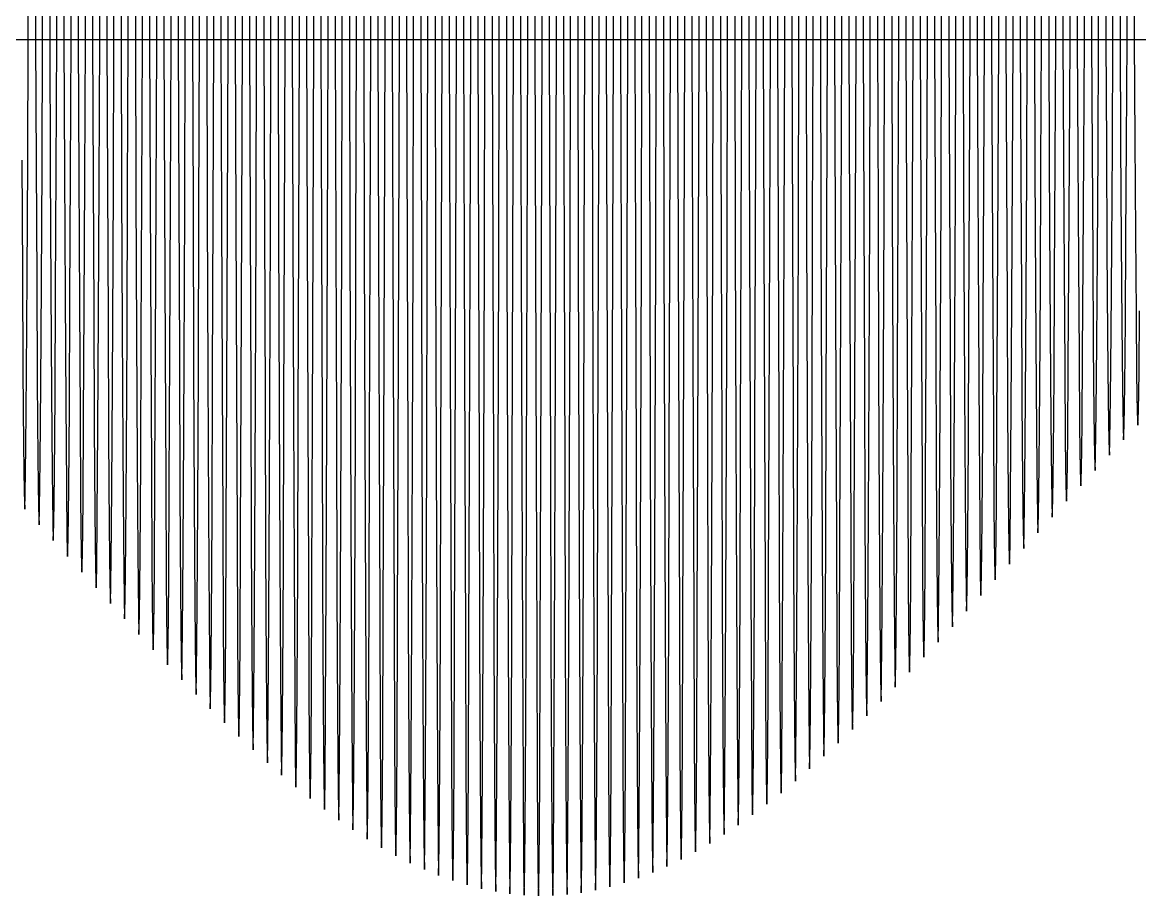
# Model space of a CAD drawing. Header units: metres. Extents: x 5 to 509, y -1 to 159.
# Drawn here: x 67.72 to 83.37, y 65 to 77.24 of the extents above; entities that cross this region are included whole.
import ezdxf

# ---------------------------------------------------------------- set-up
doc = ezdxf.new("R2010")
doc.units = ezdxf.units.M
doc.layers.add('BASE', color=8, linetype='Continuous')
doc.layers.add('WAVE', color=7, linetype='Continuous')

msp = doc.modelspace()

# ---------------------------------------------------------------- linework, layer by layer
at = {"layer": 'BASE'}
msp.add_line((29, 77), (501, 77), dxfattribs=at)
at = {"layer": 'WAVE'}
for points in [[(73.292, 80.004), (73.3, 77), (73.308, 73.994), (73.317, 71.19), (73.325, 68.781), (73.333, 66.931), (73.342, 65.766), (73.35, 65.366), (73.358, 65.759), (73.367, 66.918), (73.375, 68.766), (73.383, 71.176), (73.392, 73.984), (73.4, 77), (73.408, 80.018)], [(73.492, 80.026), (73.5, 77), (73.508, 73.972), (73.517, 71.148), (73.525, 68.722), (73.533, 66.859), (73.542, 65.686), (73.55, 65.284), (73.558, 65.68), (73.567, 66.848), (73.575, 68.709), (73.583, 71.135), (73.592, 73.963), (73.6, 77), (73.608, 80.038)], [(73.692, 80.046), (73.7, 77), (73.708, 73.953), (73.717, 71.111), (73.725, 68.67), (73.733, 66.796), (73.742, 65.616), (73.75, 65.211), (73.758, 65.61), (73.767, 66.786), (73.775, 68.658), (73.783, 71.1), (73.792, 73.945), (73.8, 77), (73.808, 80.056)], [(73.892, 80.063), (73.9, 77), (73.908, 73.936), (73.917, 71.08), (73.925, 68.626), (73.933, 66.741), (73.942, 65.556), (73.95, 65.15), (73.958, 65.551), (73.967, 66.733), (73.975, 68.616), (73.983, 71.07), (73.992, 73.93), (74, 77), (74.008, 80.071)], [(74.092, 80.077), (74.1, 77), (74.108, 73.922), (74.117, 71.053), (74.125, 68.588), (74.133, 66.696), (74.142, 65.506), (74.15, 65.098), (74.158, 65.502), (74.167, 66.689), (74.175, 68.58), (74.183, 71.045), (74.192, 73.917), (74.2, 77), (74.208, 80.084)], [(74.292, 80.088), (74.3, 77), (74.308, 73.911), (74.317, 71.032), (74.325, 68.559), (74.333, 66.66), (74.342, 65.466), (74.35, 65.058), (74.358, 65.463), (74.367, 66.655), (74.375, 68.552), (74.383, 71.026), (74.392, 73.907), (74.4, 77), (74.408, 80.093)], [(74.492, 80.097), (74.5, 77), (74.508, 73.903), (74.517, 71.016), (74.525, 68.536), (74.533, 66.633), (74.542, 65.437), (74.55, 65.028), (74.558, 65.435), (74.567, 66.63), (74.575, 68.532), (74.583, 71.012), (74.592, 73.9), (74.6, 77), (74.608, 80.1)], [(74.692, 80.102), (74.7, 77), (74.708, 73.897), (74.717, 71.005), (74.725, 68.522), (74.733, 66.616), (74.742, 65.418), (74.75, 65.009), (74.758, 65.417), (74.767, 66.614), (74.775, 68.52), (74.783, 71.003), (74.792, 73.896), (74.8, 77), (74.808, 80.105)], [(74.892, 80.105), (74.9, 77), (74.908, 73.894), (74.917, 71), (74.925, 68.515), (74.933, 66.608), (74.942, 65.409), (74.95, 65), (74.958, 65.409), (74.967, 66.608), (74.975, 68.515), (74.983, 71), (74.992, 73.894), (75, 77), (75.008, 80.106)], [(75.092, 80.106), (75.1, 77), (75.108, 73.895), (75.117, 71.001), (75.125, 68.516), (75.133, 66.61), (75.142, 65.412), (75.15, 65.003), (75.158, 65.412), (75.167, 66.611), (75.175, 68.518), (75.183, 71.002), (75.192, 73.895), (75.2, 77), (75.208, 80.104)], [(75.292, 80.103), (75.3, 77), (75.308, 73.898), (75.317, 71.007), (75.325, 68.525), (75.333, 66.621), (75.342, 65.424), (75.35, 65.017), (75.358, 65.426), (75.367, 66.624), (75.375, 68.528), (75.383, 71.01), (75.392, 73.9), (75.4, 77), (75.408, 80.1)], [(75.492, 80.097), (75.5, 77), (75.508, 73.903), (75.517, 71.018), (75.525, 68.541), (75.533, 66.641), (75.542, 65.448), (75.55, 65.041), (75.558, 65.45), (75.567, 66.646), (75.575, 68.547), (75.583, 71.023), (75.592, 73.907), (75.6, 77), (75.608, 80.093)], [(75.692, 80.089), (75.7, 77), (75.708, 73.912), (75.717, 71.035), (75.725, 68.565), (75.733, 66.671), (75.742, 65.481), (75.75, 65.077), (75.758, 65.484), (75.767, 66.677), (75.775, 68.573), (75.783, 71.042), (75.792, 73.916), (75.8, 77), (75.808, 80.083)], [(75.892, 80.078), (75.9, 77), (75.908, 73.923), (75.917, 71.057), (75.925, 68.597), (75.933, 66.71), (75.942, 65.525), (75.95, 65.123), (75.958, 65.529), (75.967, 66.718), (75.975, 68.606), (75.983, 71.066), (75.992, 73.929), (76, 77), (76.008, 80.07)], [(76.092, 80.064), (76.1, 77), (76.108, 73.937), (76.117, 71.085), (76.125, 68.636), (76.133, 66.758), (76.142, 65.58), (76.15, 65.179), (76.158, 65.584), (76.167, 66.767), (76.175, 68.647), (76.183, 71.095), (76.192, 73.944), (76.2, 77), (76.208, 80.055)], [(76.292, 80.047), (76.3, 77), (76.308, 73.954), (76.317, 71.117), (76.325, 68.683), (76.333, 66.816), (76.342, 65.644), (76.35, 65.246), (76.358, 65.65), (76.367, 66.826), (76.375, 68.695), (76.383, 71.129), (76.392, 73.962), (76.4, 77), (76.408, 80.037)], [(76.492, 80.028), (76.5, 77), (76.508, 73.974), (76.517, 71.155), (76.525, 68.736), (76.533, 66.882), (76.542, 65.718), (76.55, 65.324), (76.558, 65.725), (76.567, 66.894), (76.575, 68.751), (76.583, 71.169), (76.592, 73.982), (76.6, 77), (76.608, 80.016)], [(72.292, 79.857), (72.3, 77), (72.308, 74.14), (72.317, 71.472), (72.325, 69.178), (72.333, 67.416), (72.342, 66.305), (72.35, 65.922), (72.358, 66.294), (72.367, 67.396), (72.375, 69.155), (72.383, 71.45), (72.392, 74.126), (72.4, 77), (72.408, 79.877)], [(72.492, 79.891), (72.5, 77), (72.508, 74.106), (72.517, 71.407), (72.525, 69.086), (72.533, 67.303), (72.542, 66.179), (72.55, 65.792), (72.558, 66.169), (72.567, 67.285), (72.575, 69.064), (72.583, 71.386), (72.592, 74.093), (72.6, 77), (72.608, 79.91)], [(72.692, 79.923), (72.7, 77), (72.708, 74.074), (72.717, 71.346), (72.725, 69), (72.733, 67.198), (72.742, 66.062), (72.75, 65.672), (72.758, 66.053), (72.767, 67.181), (72.775, 68.98), (72.783, 71.326), (72.792, 74.062), (72.8, 77), (72.808, 79.941)], [(72.892, 79.953), (72.9, 77), (72.908, 74.045), (72.917, 71.289), (72.925, 68.92), (72.933, 67.101), (72.942, 65.954), (72.95, 65.56), (72.958, 65.946), (72.967, 67.085), (72.975, 68.902), (72.983, 71.271), (72.992, 74.033), (73, 77), (73.008, 79.969)], [(73.092, 79.98), (73.1, 77), (73.108, 74.018), (73.117, 71.237), (73.125, 68.847), (73.133, 67.012), (73.142, 65.856), (73.15, 65.458), (73.158, 65.848), (73.167, 66.998), (73.175, 68.83), (73.183, 71.221), (73.192, 74.008), (73.2, 77), (73.208, 79.994)], [(76.692, 80.006), (76.7, 77), (76.708, 73.996), (76.717, 71.198), (76.725, 68.797), (76.733, 66.957), (76.742, 65.802), (76.75, 65.411), (76.758, 65.81), (76.767, 66.97), (76.775, 68.814), (76.783, 71.213), (76.792, 74.006), (76.8, 77), (76.808, 79.992)], [(76.892, 79.982), (76.9, 77), (76.908, 74.02), (76.917, 71.246), (76.925, 68.865), (76.933, 67.04), (76.942, 65.896), (76.95, 65.508), (76.958, 65.904), (76.967, 67.055), (76.975, 68.883), (76.983, 71.263), (76.992, 74.031), (77, 77), (77.008, 79.967)], [(77.092, 79.955), (77.1, 77), (77.108, 74.047), (77.117, 71.298), (77.125, 68.94), (77.133, 67.132), (77.142, 65.998), (77.15, 65.615), (77.158, 66.007), (77.167, 67.148), (77.175, 68.959), (77.183, 71.317), (77.192, 74.059), (77.2, 77), (77.208, 79.938)], [(77.292, 79.926), (77.3, 77), (77.308, 74.077), (77.317, 71.355), (77.325, 69.021), (77.333, 67.232), (77.342, 66.11), (77.35, 65.731), (77.358, 66.12), (77.367, 67.249), (77.375, 69.042), (77.383, 71.376), (77.392, 74.09), (77.4, 77), (77.408, 79.907)], [(77.492, 79.894), (77.5, 77), (77.508, 74.109), (77.517, 71.417), (77.525, 69.109), (77.533, 67.34), (77.542, 66.231), (77.55, 65.856), (77.558, 66.241), (77.567, 67.358), (77.575, 69.131), (77.583, 71.439), (77.592, 74.123), (77.6, 77), (77.608, 79.874)], [(77.692, 79.86), (77.7, 77), (77.708, 74.143), (77.717, 71.483), (77.725, 69.202), (77.733, 67.455), (77.742, 66.359), (77.75, 65.99), (77.758, 66.37), (77.767, 67.475), (77.775, 69.227), (77.783, 71.506), (77.792, 74.158), (77.8, 77), (77.808, 79.839)], [(71.492, 79.7), (71.5, 77), (71.508, 74.297), (71.517, 71.774), (71.525, 69.605), (71.533, 67.937), (71.542, 66.885), (71.55, 66.521), (71.558, 66.871), (71.567, 67.913), (71.575, 69.576), (71.583, 71.747), (71.592, 74.279), (71.6, 77), (71.608, 79.725)], [(71.692, 79.742), (71.7, 77), (71.708, 74.255), (71.717, 71.693), (71.725, 69.49), (71.733, 67.797), (71.742, 66.728), (71.75, 66.36), (71.758, 66.716), (71.767, 67.774), (71.775, 69.462), (71.783, 71.667), (71.792, 74.238), (71.8, 77), (71.808, 79.766)], [(71.892, 79.782), (71.9, 77), (71.908, 74.214), (71.917, 71.615), (71.925, 69.381), (71.933, 67.663), (71.942, 66.58), (71.95, 66.206), (71.958, 66.568), (71.967, 67.641), (71.975, 69.354), (71.983, 71.59), (71.992, 74.198), (72, 77), (72.008, 79.805)], [(72.092, 79.821), (72.1, 77), (72.108, 74.176), (72.117, 71.542), (72.125, 69.277), (72.133, 67.536), (72.142, 66.438), (72.15, 66.06), (72.158, 66.427), (72.167, 67.515), (72.175, 69.252), (72.183, 71.518), (72.192, 74.161), (72.2, 77), (72.208, 79.842)], [(77.892, 79.824), (77.9, 77), (77.908, 74.179), (77.917, 71.554), (77.925, 69.302), (77.933, 67.577), (77.942, 66.496), (77.95, 66.132), (77.958, 66.508), (77.967, 67.598), (77.975, 69.328), (77.983, 71.578), (77.992, 74.195), (78, 77), (78.008, 79.802)], [(78.092, 79.786), (78.1, 77), (78.108, 74.218), (78.117, 71.628), (78.125, 69.407), (78.133, 67.707), (78.142, 66.641), (78.15, 66.282), (78.158, 66.653), (78.167, 67.729), (78.175, 69.435), (78.183, 71.654), (78.192, 74.234), (78.2, 77), (78.208, 79.762)], [(78.292, 79.745), (78.3, 77), (78.308, 74.258), (78.317, 71.706), (78.325, 69.518), (78.333, 67.843), (78.342, 66.793), (78.35, 66.439), (78.358, 66.806), (78.367, 67.866), (78.375, 69.547), (78.383, 71.733), (78.392, 74.275), (78.4, 77), (78.408, 79.721)], [(78.492, 79.703), (78.5, 77), (78.508, 74.3), (78.517, 71.788), (78.525, 69.634), (78.533, 67.985), (78.542, 66.952), (78.55, 66.604), (78.558, 66.965), (78.567, 68.009), (78.575, 69.664), (78.583, 71.816), (78.592, 74.318), (78.6, 77), (78.608, 79.678)], [(70.892, 79.563), (70.9, 77), (70.908, 74.433), (70.917, 72.038), (70.925, 69.977), (70.933, 68.392), (70.942, 67.391), (70.95, 67.045), (70.958, 67.377), (70.967, 68.365), (70.975, 69.944), (70.983, 72.007), (70.992, 74.414), (71, 77), (71.008, 79.59)], [(71.092, 79.61), (71.1, 77), (71.108, 74.386), (71.117, 71.947), (71.125, 69.848), (71.133, 68.235), (71.142, 67.216), (71.15, 66.864), (71.158, 67.202), (71.167, 68.209), (71.175, 69.817), (71.183, 71.917), (71.192, 74.367), (71.2, 77), (71.208, 79.637)], [(71.292, 79.656), (71.3, 77), (71.308, 74.341), (71.317, 71.859), (71.325, 69.724), (71.333, 68.083), (71.342, 67.047), (71.35, 66.689), (71.358, 67.033), (71.367, 68.058), (71.375, 69.694), (71.383, 71.83), (71.392, 74.322), (71.4, 77), (71.408, 79.682)], [(78.692, 79.659), (78.7, 77), (78.708, 74.344), (78.717, 71.873), (78.725, 69.755), (78.733, 68.133), (78.742, 67.117), (78.75, 66.776), (78.758, 67.131), (78.767, 68.158), (78.775, 69.786), (78.783, 71.902), (78.792, 74.363), (78.8, 77), (78.808, 79.633)], [(78.892, 79.614), (78.9, 77), (78.908, 74.39), (78.917, 71.962), (78.925, 69.88), (78.933, 68.286), (78.942, 67.289), (78.95, 66.954), (78.958, 67.303), (78.967, 68.313), (78.975, 69.912), (78.983, 71.992), (78.992, 74.41), (79, 77), (79.008, 79.586)], [(79.092, 79.567), (79.1, 77), (79.108, 74.437), (79.117, 72.053), (79.125, 70.01), (79.133, 68.445), (79.142, 67.466), (79.15, 67.137), (79.158, 67.481), (79.167, 68.472), (79.175, 70.043), (79.183, 72.084), (79.192, 74.457), (79.2, 77), (79.208, 79.538)], [(70.092, 79.36), (70.1, 77), (70.108, 74.635), (70.117, 72.428), (70.125, 70.528), (70.133, 69.066), (70.142, 68.142), (70.15, 67.821), (70.158, 68.126), (70.167, 69.036), (70.175, 70.492), (70.183, 72.394), (70.192, 74.613), (70.2, 77), (70.208, 79.391)], [(70.292, 79.413), (70.3, 77), (70.308, 74.583), (70.317, 72.327), (70.325, 70.385), (70.333, 68.891), (70.342, 67.948), (70.35, 67.62), (70.358, 67.932), (70.367, 68.863), (70.375, 70.35), (70.383, 72.294), (70.392, 74.562), (70.4, 77), (70.408, 79.443)], [(70.492, 79.464), (70.5, 77), (70.508, 74.532), (70.517, 72.228), (70.525, 70.246), (70.533, 68.72), (70.542, 67.758), (70.55, 67.423), (70.558, 67.742), (70.567, 68.692), (70.575, 70.211), (70.583, 72.196), (70.592, 74.511), (70.6, 77), (70.608, 79.493)], [(70.692, 79.514), (70.7, 77), (70.708, 74.482), (70.717, 72.132), (70.725, 70.109), (70.733, 68.554), (70.742, 67.572), (70.75, 67.231), (70.758, 67.557), (70.767, 68.527), (70.775, 70.076), (70.783, 72.1), (70.792, 74.462), (70.8, 77), (70.808, 79.543)], [(79.292, 79.518), (79.3, 77), (79.308, 74.486), (79.317, 72.147), (79.325, 70.143), (79.333, 68.609), (79.342, 67.649), (79.35, 67.327), (79.358, 67.664), (79.367, 68.637), (79.375, 70.177), (79.383, 72.179), (79.392, 74.507), (79.4, 77), (79.408, 79.489)], [(79.492, 79.468), (79.5, 77), (79.508, 74.536), (79.517, 72.244), (79.525, 70.28), (79.533, 68.777), (79.542, 67.836), (79.55, 67.521), (79.558, 67.852), (79.567, 68.805), (79.575, 70.315), (79.583, 72.277), (79.592, 74.557), (79.6, 77), (79.608, 79.438)], [(79.692, 79.417), (79.7, 77), (79.708, 74.587), (79.717, 72.343), (79.725, 70.421), (79.733, 68.949), (79.742, 68.028), (79.75, 67.72), (79.758, 68.045), (79.767, 68.978), (79.775, 70.456), (79.783, 72.377), (79.792, 74.609), (79.8, 77), (79.808, 79.387)], [(69.692, 79.253), (69.7, 77), (69.708, 74.743), (69.717, 72.635), (69.725, 70.821), (69.733, 69.425), (69.742, 68.542), (69.75, 68.235), (69.758, 68.525), (69.767, 69.394), (69.775, 70.784), (69.783, 72.6), (69.792, 74.72), (69.8, 77), (69.808, 79.284)], [(69.892, 79.307), (69.9, 77), (69.908, 74.689), (69.917, 72.531), (69.925, 70.673), (69.933, 69.244), (69.942, 68.341), (69.95, 68.027), (69.958, 68.324), (69.967, 69.214), (69.975, 70.637), (69.983, 72.496), (69.992, 74.666), (70, 77), (70.008, 79.338)], [(79.892, 79.365), (79.9, 77), (79.908, 74.64), (79.917, 72.445), (79.925, 70.564), (79.933, 69.125), (79.942, 68.225), (79.95, 67.924), (79.958, 68.241), (79.967, 69.154), (79.975, 70.6), (79.983, 72.479), (79.992, 74.662), (80, 77), (80.008, 79.334)], [(80.092, 79.311), (80.1, 77), (80.108, 74.693), (80.117, 72.548), (80.125, 70.71), (80.133, 69.304), (80.142, 68.424), (80.15, 68.131), (80.158, 68.441), (80.167, 69.334), (80.175, 70.747), (80.183, 72.583), (80.192, 74.716), (80.2, 77), (80.208, 79.28)], [(80.292, 79.257), (80.3, 77), (80.308, 74.747), (80.317, 72.653), (80.325, 70.858), (80.333, 69.486), (80.342, 68.627), (80.35, 68.341), (80.358, 68.644), (80.367, 69.516), (80.375, 70.896), (80.383, 72.688), (80.392, 74.77), (80.4, 77), (80.408, 79.225)], [(69.092, 79.086), (69.1, 77), (69.108, 74.91), (69.117, 72.957), (69.125, 71.276), (69.133, 69.982), (69.142, 69.163), (69.15, 68.878), (69.158, 69.146), (69.167, 69.95), (69.175, 71.237), (69.183, 72.921), (69.192, 74.886), (69.2, 77), (69.208, 79.119)], [(69.292, 79.142), (69.3, 77), (69.308, 74.853), (69.317, 72.849), (69.325, 71.123), (69.333, 69.794), (69.342, 68.954), (69.35, 68.661), (69.358, 68.937), (69.367, 69.763), (69.375, 71.085), (69.383, 72.813), (69.392, 74.83), (69.4, 77), (69.408, 79.174)], [(69.492, 79.198), (69.5, 77), (69.508, 74.798), (69.517, 72.741), (69.525, 70.971), (69.533, 69.608), (69.542, 68.747), (69.55, 68.447), (69.558, 68.73), (69.567, 69.577), (69.575, 70.933), (69.583, 72.706), (69.592, 74.775), (69.6, 77), (69.608, 79.23)], [(80.492, 79.202), (80.5, 77), (80.508, 74.802), (80.517, 72.759), (80.525, 71.009), (80.533, 69.67), (80.542, 68.833), (80.55, 68.554), (80.558, 68.85), (80.567, 69.701), (80.575, 71.047), (80.583, 72.795), (80.592, 74.826), (80.6, 77), (80.608, 79.17)], [(80.692, 79.147), (80.7, 77), (80.708, 74.858), (80.717, 72.867), (80.725, 71.161), (80.733, 69.856), (80.742, 69.041), (80.75, 68.769), (80.758, 69.058), (80.767, 69.888), (80.775, 71.199), (80.783, 72.903), (80.792, 74.881), (80.8, 77), (80.808, 79.114)], [(80.892, 79.09), (80.9, 77), (80.908, 74.914), (80.917, 72.975), (80.925, 71.314), (80.933, 70.044), (80.942, 69.251), (80.95, 68.987), (80.958, 69.268), (80.967, 70.076), (80.975, 71.353), (80.983, 73.011), (80.992, 74.938), (81, 77), (81.008, 79.058)], [(68.492, 78.915), (68.5, 77), (68.508, 75.08), (68.517, 73.286), (68.525, 71.741), (68.533, 70.552), (68.542, 69.799), (68.55, 69.536), (68.558, 69.781), (68.567, 70.52), (68.575, 71.702), (68.583, 73.249), (68.592, 75.056), (68.6, 77), (68.608, 78.949)], [(68.692, 78.972), (68.7, 77), (68.708, 75.023), (68.717, 73.176), (68.725, 71.586), (68.733, 70.361), (68.742, 69.586), (68.75, 69.315), (68.758, 69.568), (68.767, 70.329), (68.775, 71.547), (68.783, 73.139), (68.792, 74.999), (68.8, 77), (68.808, 79.006)], [(68.892, 79.029), (68.9, 77), (68.908, 74.966), (68.917, 73.066), (68.925, 71.43), (68.933, 70.171), (68.942, 69.374), (68.95, 69.096), (68.958, 69.356), (68.967, 70.139), (68.975, 71.392), (68.983, 73.03), (68.992, 74.942), (69, 77), (69.008, 79.062)], [(81.092, 79.034), (81.1, 77), (81.108, 74.971), (81.117, 73.084), (81.125, 71.469), (81.133, 70.234), (81.142, 69.462), (81.15, 69.205), (81.158, 69.48), (81.167, 70.266), (81.175, 71.508), (81.183, 73.121), (81.192, 74.994), (81.2, 77), (81.208, 79.001)], [(81.292, 78.977), (81.3, 77), (81.308, 75.028), (81.317, 73.194), (81.325, 71.624), (81.333, 70.424), (81.342, 69.675), (81.35, 69.425), (81.358, 69.692), (81.367, 70.456), (81.375, 71.663), (81.383, 73.231), (81.392, 75.051), (81.4, 77), (81.408, 78.944)], [(81.492, 78.92), (81.5, 77), (81.508, 75.085), (81.517, 73.305), (81.525, 71.78), (81.533, 70.615), (81.542, 69.888), (81.55, 69.646), (81.558, 69.905), (81.567, 70.647), (81.575, 71.819), (81.583, 73.341), (81.592, 75.109), (81.6, 77), (81.608, 78.887)], [(67.892, 78.744), (67.9, 77), (67.908, 75.251), (67.917, 73.617), (67.925, 72.209), (67.933, 71.125), (67.942, 70.438), (67.95, 70.197), (67.958, 70.42), (67.967, 71.093), (67.975, 72.17), (67.983, 73.58), (67.992, 75.227), (68, 77), (68.008, 78.777)], [(68.092, 78.801), (68.1, 77), (68.108, 75.194), (68.117, 73.507), (68.125, 72.054), (68.133, 70.934), (68.142, 70.225), (68.15, 69.977), (68.158, 70.207), (68.167, 70.902), (68.175, 72.015), (68.183, 73.47), (68.192, 75.17), (68.2, 77), (68.208, 78.834)], [(68.292, 78.858), (68.3, 77), (68.308, 75.137), (68.317, 73.397), (68.325, 71.897), (68.333, 70.743), (68.342, 70.012), (68.35, 69.756), (68.358, 69.994), (68.367, 70.711), (68.375, 71.858), (68.383, 73.36), (68.392, 75.113), (68.4, 77), (68.408, 78.891)], [(81.692, 78.863), (81.7, 77), (81.708, 75.142), (81.717, 73.415), (81.725, 71.936), (81.733, 70.806), (81.742, 70.101), (81.75, 69.867), (81.758, 70.119), (81.767, 70.838), (81.775, 71.975), (81.783, 73.452), (81.792, 75.166), (81.8, 77), (81.808, 78.83)], [(81.892, 78.806), (81.9, 77), (81.908, 75.199), (81.917, 73.525), (81.925, 72.092), (81.933, 70.998), (81.942, 70.314), (81.95, 70.087), (81.958, 70.332), (81.967, 71.029), (81.975, 72.131), (81.983, 73.562), (81.992, 75.223), (82, 77), (82.008, 78.773)], [(67.708, 75.308), (67.717, 73.727), (67.725, 72.365), (67.733, 71.315), (67.742, 70.65), (67.75, 70.417), (67.758, 70.633), (67.767, 71.283), (67.775, 72.326), (67.783, 73.69), (67.792, 75.284), (67.8, 77), (67.808, 78.72)], [(82.092, 78.749), (82.1, 77), (82.108, 75.256), (82.117, 73.635), (82.125, 72.248), (82.133, 71.188), (82.142, 70.527), (82.15, 70.307), (82.158, 70.544), (82.167, 71.22), (82.175, 72.287), (82.183, 73.672), (82.192, 75.28), (82.2, 77), (82.208, 78.716)], [(82.292, 78.692), (82.3, 77), (82.308, 75.313), (82.317, 73.745), (82.325, 72.403), (82.333, 71.378), (82.342, 70.738), (82.35, 70.527), (82.358, 70.756), (82.367, 71.41), (82.375, 72.442), (82.383, 73.781), (82.392, 75.336), (82.4, 77), (82.408, 78.659)], [(82.492, 78.635), (82.5, 77), (82.508, 75.369), (82.517, 73.854), (82.525, 72.557), (82.533, 71.567), (82.542, 70.949), (82.55, 70.744), (82.558, 70.966), (82.567, 71.598), (82.575, 72.596), (82.583, 73.89), (82.592, 75.393), (82.6, 77), (82.608, 78.603)], [(82.692, 78.579), (82.7, 77), (82.708, 75.425), (82.717, 73.962), (82.725, 72.71), (82.733, 71.754), (82.742, 71.158), (82.75, 70.961), (82.758, 71.175), (82.767, 71.785), (82.775, 72.749), (82.783, 73.998), (82.792, 75.448), (82.8, 77), (82.808, 78.547)], [(82.892, 78.524), (82.9, 77), (82.908, 75.481), (82.917, 74.07), (82.925, 72.862), (82.933, 71.94), (82.942, 71.365), (82.95, 71.175), (82.958, 71.382), (82.967, 71.971), (82.975, 72.9), (82.983, 74.105), (82.992, 75.504), (83, 77), (83.008, 78.492)], [(83.092, 78.469), (83.1, 77), (83.108, 75.536), (83.117, 74.176), (83.125, 73.012), (83.133, 72.124), (83.142, 71.57), (83.15, 71.387), (83.158, 71.587), (83.167, 72.154), (83.175, 73.05), (83.183, 74.211), (83.192, 75.559), (83.2, 77), (83.208, 78.437)], [(83.292, 78.414), (83.3, 77), (83.308, 75.59), (83.317, 74.281), (83.325, 73.161), (83.333, 72.305), (83.342, 71.772), (83.35, 71.596), (83.358, 71.789), (83.367, 72.335), (83.375, 73.197)]]:
    msp.add_lwpolyline(points, dxfattribs=at)

doc.saveas('drawing.dxf')
